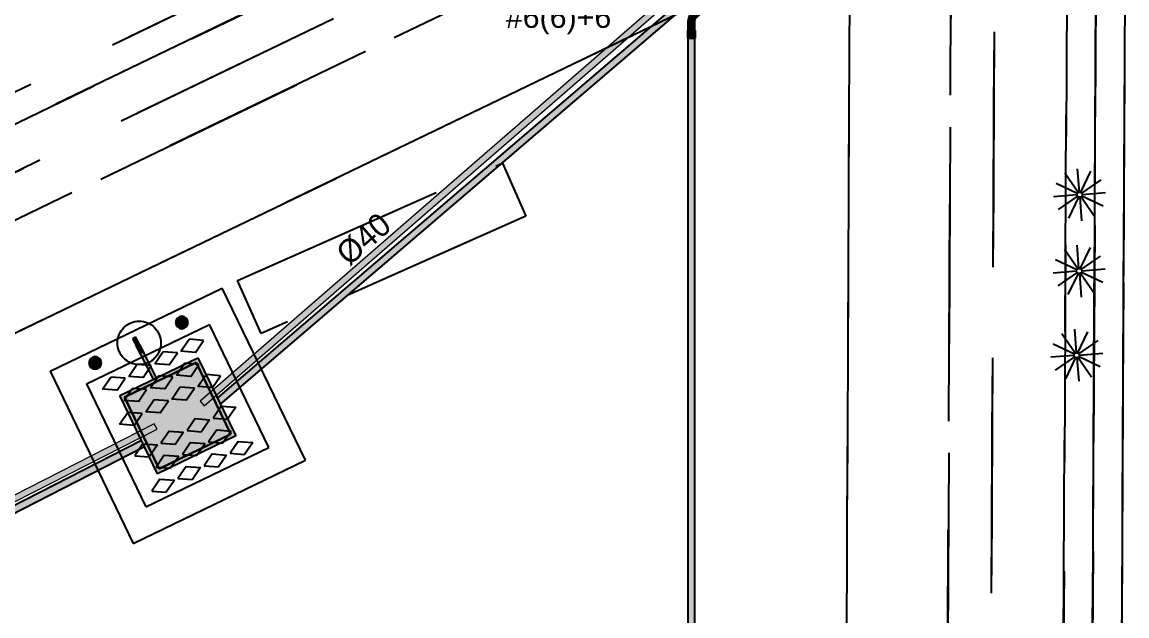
# Model space of a CAD drawing. Header units: metres. Extents: x 4 to 151, y -16 to 34.
# Drawn here: x 59.84 to 67.47, y 25.29 to 29.39 of the extents above; entities that cross this region are included whole.
import ezdxf

# ---------------------------------------------------------------- set-up
doc = ezdxf.new("R2010")
doc.units = ezdxf.units.M
doc.linetypes.add('IMPORT-_Tracejado pequeno', pattern=[2.25, 1.5, -0.75])
for name, color, linetype, lineweight in [('A-ANNO-NOTE', 7, 'Continuous', 9), ('Dispositivos elétricos', 7, 'Continuous', 50), ('E-ELE-QPM-IDEN', 7, 'Continuous', 9), ('E-POWR-CNDT', 7, 'Continuous', 25), ('E-POWR-CNDT-IDEN', 7, 'Continuous', 9), ('KIRYA - PAREDE', 7, 'Continuous', 35), ('KIRYA - PAREDE VISTA', 7, 'Continuous', 18), ('KIRYA - PISO', 7, 'Continuous', 9), ('VEGETAÇÃO', 7, 'Continuous', 9)]:
    doc.layers.add(name, color=color, linetype=linetype, lineweight=lineweight)
doc.layers.add('Base Revit Coremas_dwg', color=7, linetype='Continuous', lineweight=9, true_color=0x767676)
doc.styles.add('Arial_2', font='arial.ttf', dxfattribs={"height": 0.15})
doc.styles.add('Century Gothic_4', font='GOTHIC.TTF', dxfattribs={"height": 0.16})

# ---------------------------------------------------------------- blocks, each defined once
blk = doc.blocks.new('Caixa de Passagem no Passeio - Caixa de Passagem no Passeio 2-V3-PLANTA BAIXA - TÉRREO')
at = {"layer": 'Dispositivos elétricos', "lineweight": 25, "true_color": 0x82482d}
h = blk.add_hatch(color=27, dxfattribs=at)
h.paths.add_polyline_path([(-0.3, -0.3), (0.3, -0.3), (0.3, 0.0113), (0.275, 0.0045), (0.275, -0.275), (-0.275, -0.275), (-0.275, -0.0246), (-0.3, -0.0254), (-0.3, -0.2629)])
h.paths.add_polyline_path([(-0.3, 0.0168), (-0.275, 0.0173), (-0.275, 0.275), (0.275, 0.275), (0.275, 0.0479), (0.3, 0.0547), (0.3, 0.3), (-0.3, 0.3), (-0.3, 0.0761)])
at = {"layer": 'Dispositivos elétricos', "lineweight": 25, "true_color": 0x5a6266}
blk.add_hatch(color=251, dxfattribs=at).paths.add_polyline_path([(-0.275, -0.275), (0.275, -0.275), (0.275, 0.0045), (0.1935, -0.017), (0.1832, 0.0229), (0.275, 0.0479), (0.275, 0.275), (-0.275, 0.275), (-0.275, 0.0173), (-0.1703, 0.0189), (-0.1697, -0.0223), (-0.275, -0.0246), (-0.275, -0.1719)])
at = {"layer": 'Dispositivos elétricos', "color": 253, "lineweight": 25, "true_color": 0xababab}
for p, q in [((-0.3, -0.3), (-0.3, 0.3)), ((-0.3, 0.3), (0.3, 0.3)), ((-0.275, -0.275), (-0.275, 0.275)), ((-0.275, 0.275), (0.275, 0.275)), ((-0.275, 0.275), (-0.275, -0.275)), ((0.275, 0.275), (-0.275, 0.275)), ((0.275, 0.275), (0.275, -0.275)), ((0.275, -0.275), (0.275, 0.275)), ((0.3, 0.3), (0.3, -0.3)), ((0.3, -0.3), (-0.3, -0.3)), ((0.275, -0.275), (-0.275, -0.275)), ((-0.275, -0.275), (0.275, -0.275))]:
    blk.add_line(p, q, dxfattribs=at)
blk = doc.blocks.new('PVC Corrugado Amarelo_Caixa de Octogonal 4x4 - PVC Corrugado Amarelo_Caixa de Octogonal 4x4-2829200-PLANTA BAIXA - TÉRREO')
at = {"layer": 'Dispositivos elétricos', "lineweight": 25, "true_color": 0xffff00}
h = blk.add_hatch(color=2, dxfattribs=at)
h.paths.add_polyline_path([(0, -0.0435), (0.0148, -0.0405), (0.0242, -0.0358), (0.0308, -0.0308), (0.0377, -0.0217), (0.0423, -0.0093), (0.0435, 0), (0.0405, 0.0148), (0.0358, 0.0242), (0.0308, 0.0308), (0.0205, 0.0382), (0.0093, 0.0423), (-0.0032, 0.0431), (-0.0113, 0.042), (-0.0253, 0.0349), (-0.031, 0.0304), (-0.0377, 0.0218), (-0.0424, 0.0082), (-0.0435, 0), (-0.0405, -0.0148), (-0.0358, -0.0242), (-0.0276, -0.0332), (-0.0217, -0.0377), (-0.0082, -0.0424), (-0.0032, -0.0431)])
h.paths.add_polyline_path([(0.0032, -0.0358), (-0.0153, -0.0353), (-0.0358, -0.0142), (-0.0353, 0.0153), (-0.0148, 0.0358), (0.0148, 0.0358), (0.0358, 0.0148), (0.0358, -0.0148), (0.0142, -0.0358), (0.0062, -0.0358)])
blk.add_hatch(color=2, dxfattribs=at).paths.add_polyline_path([(0.0148, -0.0358), (0.0358, -0.0148), (0.0358, 0.0148), (0.0148, 0.0358), (-0.0148, 0.0358), (-0.0358, 0.0148), (-0.0358, -0.0148), (-0.0148, -0.0358)])
at = {"layer": 'Dispositivos elétricos', "color": 253, "lineweight": 25, "true_color": 0xababab}
for p, q in [((-0.0148, 0.0358), (-0.0358, 0.0148)), ((-0.0358, 0.0148), (-0.0358, -0.0148)), ((0.0148, 0.0358), (-0.0148, 0.0358)), ((0.0358, 0.0148), (0.0148, 0.0358)), ((0.0358, -0.0148), (0.0358, 0.0148)), ((-0.0358, -0.0148), (-0.0148, -0.0358)), ((-0.0148, -0.0358), (0.0148, -0.0358)), ((0.0148, -0.0358), (0.0358, -0.0148))]:
    blk.add_line(p, q, dxfattribs=at)
for start, end in [(360, 180), (180, 360)]:
    blk.add_arc((0, 0), 0.0435, start, end, dxfattribs=at)
blk = doc.blocks.new('BEE - PVC Roscavel_Curvas - BEE - PVC Roscavel_Curvas-8211587-PLANTA BAIXA - TÉRREO')
at = {"layer": 'E-POWR-CNDT', "true_color": 0xbdbdbd}
for points in [[(0.0592, 0.0692), (0.0413, 0.0846), (0.0023, 0.0375), (0.0375, 0.0073), (0.0765, 0.0545), (0.0593, 0.0692)], [(-0.0299, 0.0237), (-0.0911, 0.0227), (-0.0911, -0.0237), (-0.0299, -0.0229), (-0.0299, 0.0229)], [(0.0375, 0.0073), (0.0013, 0.038), (-0.0137, 0.0272), (-0.0299, 0.0229), (-0.0291, -0.0236), (-0.0022, -0.019), (0.0183, -0.0094), (0.0254, -0.0037), (0.0332, 0.0036)]]:
    blk.add_hatch(color=9, dxfattribs=at).paths.add_polyline_path(points)
at = {"layer": 'E-POWR-CNDT', "color": 21, "true_color": 0xffabab}
for p, q in [((0.0585, 0.1047), (0.0015, 0.0381)), ((-0.0299, 0.0237), (-0.1176, 0.0237)), ((0.0375, 0.0073), (0.0945, 0.0739)), ((-0.1176, -0.0237), (-0.0299, -0.0237))]:
    blk.add_line(p, q, dxfattribs=at)
at = {"layer": 'E-POWR-CNDT', "color": 21, "true_color": 0xffabab, "flags": 128}
for points in [[(0.0015, 0.0381), (0.0004, 0.0369), (-0.0008, 0.0357), (-0.002, 0.0346), (-0.0032, 0.0335), (-0.0045, 0.0324), (-0.0058, 0.0314), (-0.0072, 0.0305), (-0.0086, 0.0296), (-0.01, 0.0288), (-0.0115, 0.028), (-0.013, 0.0273), (-0.0145, 0.0267), (-0.016, 0.0261), (-0.0176, 0.0256), (-0.0192, 0.0251), (-0.0208, 0.0247), (-0.0224, 0.0244), (-0.024, 0.0241), (-0.0257, 0.0239), (-0.0273, 0.0238), (-0.029, 0.0237), (-0.0299, 0.0237)], [(-0.0299, -0.0237), (-0.0264, -0.0236), (-0.0228, -0.0234), (-0.0193, -0.0231), (-0.0158, -0.0226), (-0.0123, -0.0219), (-0.0088, -0.0212), (-0.0054, -0.0202), (-0.002, -0.0192), (0.0013, -0.018), (0.0046, -0.0167), (0.0079, -0.0153), (0.011, -0.0137), (0.0142, -0.012), (0.0172, -0.0102), (0.0202, -0.0082), (0.0231, -0.0061), (0.0259, -0.004), (0.0286, -0.0017), (0.0312, 0.0007), (0.0337, 0.0032), (0.0361, 0.0058), (0.0375, 0.0073)]]:
    blk.add_lwpolyline(points, dxfattribs=at)
blk = doc.blocks.new('BEE - PVC Roscavel_Luva Para Conexão - BEE - PVC Roscavel_Luva Para Conexão-V15-PLANTA BAIXA - TÉRREO')
at = {"layer": 'E-POWR-CNDT', "true_color": 0xbdbdbd}
blk.add_hatch(color=9, dxfattribs=at).paths.add_polyline_path([(41.0194, 29.2772), (41.0535, 29.2772), (41.053, 29.3302), (40.9975, 29.3302), (40.9975, 29.2772), (41.0169, 29.2772)])
at = {"layer": 'E-POWR-CNDT', "color": 21, "true_color": 0xffabab}
for p, q in [((40.9975, 29.3302), (40.9975, 29.2772)), ((41.0535, 29.3302), (40.9975, 29.3302)), ((41.0535, 29.2772), (41.0535, 29.3302)), ((40.9975, 29.2772), (41.0535, 29.2772))]:
    blk.add_line(p, q, dxfattribs=at)
blk = doc.blocks.new('ELE_PRAÇA_COREMAS_rvt-1-PLANTA BAIXA - TÉRREO')
at = {"layer": 'E-POWR-CNDT', "lineweight": 5, "true_color": 0xbcbcbc}
for points in [[(37.7636, 26.7719), (43.1612, 31.395), (43.1612, 31.426), (37.7533, 26.7932), (37.7609, 26.7775)], [(37.7743, 26.7498), (43.1612, 31.3647), (43.1612, 31.3948), (37.7637, 26.7718), (37.7739, 26.7506)], [(41.0018, 22.9987), (41.0255, 22.9987), (41.0255, 29.2772), (41.0018, 29.2772), (41.0018, 23.0556)], [(41.0492, 22.9987), (41.0482, 29.2772), (41.0255, 29.2772), (41.0256, 22.9987), (41.0492, 22.9987)], [(29.72, 22.6402), (37.2389, 26.4788), (37.2286, 26.5), (29.7101, 22.6608), (29.7192, 22.6419)], [(29.7303, 22.6188), (37.2488, 26.4581), (37.2389, 26.4787), (29.72, 22.6401), (29.7302, 22.6191)]]:
    blk.add_hatch(color=9, dxfattribs=at).paths.add_polyline_path(points)
at = {"layer": 'E-POWR-CNDT', "lineweight": 5, "true_color": 0xffd4ab}
for points in [[(37.2059, 27.1413), (37.2123, 27.1427), (37.1793, 27.2072), (37.1685, 27.2008), (37.1944, 27.1511), (37.1973, 27.1454), (37.1998, 27.1433), (37.203, 27.1434)], [(37.2123, 27.1427), (37.2171, 27.147), (37.2185, 27.1499), (37.2178, 27.1545), (37.2188, 27.1564), (37.2161, 27.161), (37.1986, 27.1964), (37.1901, 27.2127), (37.1794, 27.207), (37.2113, 27.1445)], [(37.2339, 27.1004), (37.245, 27.106), (37.2191, 27.1543), (37.2193, 27.1483), (37.2139, 27.1438), (37.2127, 27.1418), (37.2336, 27.1009)], [(37.2227, 27.0947), (37.2336, 27.1009), (37.2112, 27.1423), (37.2059, 27.1413), (37.1997, 27.1434), (37.1981, 27.1433), (37.2063, 27.1278), (37.2226, 27.0949)], [(37.3106, 26.9226), (37.3218, 26.928), (37.2339, 27.0992), (37.2236, 27.093), (37.269, 27.004)], [(37.3218, 26.928), (37.3331, 26.9334), (37.2451, 27.105), (37.2343, 27.0995), (37.2831, 27.004)]]:
    blk.add_hatch(color=41, dxfattribs=at).paths.add_polyline_path(points)
h = blk.add_hatch(color=41, dxfattribs=at)
h.paths.add_polyline_path([(37.2059, 27.1413), (37.2017, 27.1434), (37.2017, 27.1424), (37.2036, 27.1417)])
h.paths.add_polyline_path([(37.2183, 27.1507), (37.2189, 27.1558), (37.2178, 27.1545), (37.2177, 27.1531), (37.218, 27.152)])
at = {"layer": 'A-ANNO-NOTE', "color": 253, "lineweight": 25, "true_color": 0xababab}
for p, q in [((36.5981, 26.9786), (37.787, 27.5521)), ((38.3605, 26.3631), (37.787, 27.5521)), ((36.8502, 26.8906), (37.699, 27.2999)), ((38.1083, 26.4512), (37.699, 27.2999)), ((37.5013, 27.1158), (37.5576, 27.1984)), ((37.6574, 27.191), (37.5576, 27.1984)), ((37.6011, 27.1084), (37.6574, 27.191)), ((37.3212, 27.0289), (37.3775, 27.1116)), ((37.4772, 27.1041), (37.3775, 27.1116)), ((37.4209, 27.0215), (37.4772, 27.1041)), ((37.6011, 27.1084), (37.5013, 27.1158)), ((37.1411, 26.942), (37.1973, 27.0247)), ((37.2971, 27.0173), (37.1973, 27.0247)), ((37.2408, 26.9346), (37.2971, 27.0173)), ((37.4209, 27.0215), (37.3212, 27.0289)), ((37.4702, 26.9501), (37.5265, 27.0328)), ((37.6262, 27.0253), (37.5265, 27.0328)), ((37.5699, 26.9427), (37.6262, 27.0253)), ((36.5981, 26.9786), (37.1715, 25.7897)), ((36.9609, 26.8551), (37.0172, 26.9378)), ((37.1169, 26.9304), (37.0172, 26.9378)), ((37.0606, 26.8477), (37.1169, 26.9304)), ((37.2408, 26.9346), (37.1411, 26.942)), ((37.2903, 26.8633), (37.3466, 26.946)), ((37.4463, 26.9386), (37.3466, 26.946)), ((37.39, 26.8559), (37.4463, 26.9386)), ((37.5699, 26.9427), (37.4702, 26.9501)), ((37.6188, 26.8722), (37.6751, 26.9548)), ((37.7749, 26.9474), (37.6751, 26.9548)), ((37.7186, 26.8647), (37.7749, 26.9474)), ((36.8502, 26.8906), (37.2596, 26.0418)), ((37.0606, 26.8477), (36.9609, 26.8551)), ((37.1087, 26.7757), (37.165, 26.8584)), ((37.2647, 26.851), (37.165, 26.8584)), ((37.2084, 26.7683), (37.2647, 26.851)), ((37.39, 26.8559), (37.2903, 26.8633)), ((37.4387, 26.7853), (37.495, 26.8679)), ((37.5947, 26.8605), (37.495, 26.8679)), ((37.5384, 26.7779), (37.5947, 26.8605)), ((37.7186, 26.8647), (37.6188, 26.8722)), ((37.2084, 26.7683), (37.1087, 26.7757)), ((37.2586, 26.6984), (37.3148, 26.7811)), ((37.4146, 26.7736), (37.3148, 26.7811)), ((37.3583, 26.691), (37.4146, 26.7736)), ((37.5384, 26.7779), (37.4387, 26.7853)), ((37.0784, 26.6115), (37.1347, 26.6942)), ((37.2344, 26.6868), (37.1347, 26.6942)), ((37.3583, 26.691), (37.2586, 26.6984)), ((37.78, 26.7374), (37.7237, 26.6548)), ((37.78, 26.7374), (37.8797, 26.73)), ((37.8797, 26.73), (37.8234, 26.6474)), ((37.1781, 26.6041), (37.2344, 26.6868)), ((37.5998, 26.6506), (37.5435, 26.5679)), ((37.5998, 26.6506), (37.6995, 26.6431)), ((37.6995, 26.6431), (37.6433, 26.5605)), ((37.7237, 26.6548), (37.8234, 26.6474)), ((37.1781, 26.6041), (37.0784, 26.6115)), ((37.4197, 26.5637), (37.3634, 26.481)), ((37.4197, 26.5637), (37.5194, 26.5563)), ((37.5194, 26.5563), (37.4631, 26.4736)), ((37.5435, 26.5679), (37.6433, 26.5605)), ((37.7484, 26.5726), (37.6922, 26.49)), ((37.7484, 26.5726), (37.8482, 26.5652)), ((37.8482, 26.5652), (37.7919, 26.4825)), ((37.2395, 26.4768), (37.1833, 26.3941)), ((37.2395, 26.4768), (37.3393, 26.4694)), ((37.3393, 26.4694), (37.283, 26.3867)), ((37.3634, 26.481), (37.4631, 26.4736)), ((37.5685, 26.4858), (37.5122, 26.4032)), ((37.5685, 26.4858), (37.6682, 26.4784)), ((37.6682, 26.4784), (37.612, 26.3958)), ((37.6922, 26.49), (37.7919, 26.4825)), ((37.8975, 26.4938), (37.8412, 26.4112)), ((37.8975, 26.4938), (37.9972, 26.4864)), ((37.9972, 26.4864), (37.9409, 26.4038)), ((37.1833, 26.3941), (37.283, 26.3867)), ((37.2596, 26.0418), (38.1083, 26.4512)), ((37.3869, 26.3982), (37.3306, 26.3156)), ((37.3869, 26.3982), (37.4866, 26.3908)), ((37.4866, 26.3908), (37.4303, 26.3082)), ((37.5122, 26.4032), (37.612, 26.3958)), ((37.7173, 26.4069), (37.661, 26.3243)), ((37.7173, 26.4069), (37.817, 26.3995)), ((37.817, 26.3995), (37.7608, 26.3169)), ((37.8412, 26.4112), (37.9409, 26.4038)), ((37.1715, 25.7897), (38.3605, 26.3631)), ((37.3306, 26.3156), (37.4303, 26.3082)), ((37.5372, 26.3201), (37.4809, 26.2374)), ((37.5372, 26.3201), (37.6369, 26.3126)), ((37.661, 26.3243), (37.7608, 26.3169)), ((37.4809, 26.2374), (37.5806, 26.23)), ((37.6369, 26.3126), (37.5806, 26.23)), ((37.357, 26.2332), (37.3008, 26.1505)), ((37.357, 26.2332), (37.4568, 26.2258)), ((37.4568, 26.2258), (37.4005, 26.1431)), ((37.3008, 26.1505), (37.4005, 26.1431))]:
    blk.add_line(p, q, dxfattribs=at)
at = {"layer": 'E-POWR-CNDT', "color": 21, "true_color": 0xffabab}
for p, q in [((43.1612, 31.426), (37.753, 26.794)), ((37.7743, 26.7498), (43.1612, 31.3636)), ((41.0018, 29.3037), (41.0018, 22.9987)), ((41.0492, 22.9987), (41.0492, 29.3037)), ((37.2286, 26.5), (29.7097, 22.6615)), ((29.7303, 22.6188), (37.2492, 26.4573))]:
    blk.add_line(p, q, dxfattribs=at)
at = {"layer": 'E-POWR-CNDT', "color": 253, "true_color": 0xababab}
for p, q in [((37.1788, 27.2081), (37.1677, 27.2024)), ((37.1677, 27.2024), (37.1682, 27.2015)), ((37.19, 27.2138), (37.1788, 27.2081)), ((37.1904, 27.2129), (37.19, 27.2138)), ((37.2227, 27.0947), (37.2232, 27.0938)), ((37.2232, 27.0938), (37.3106, 26.9226)), ((37.2455, 27.1051), (37.245, 27.106)), ((37.3331, 26.9334), (37.2455, 27.1051))]:
    blk.add_line(p, q, dxfattribs=at)
at = {"layer": 'E-POWR-CNDT', "color": 253, "true_color": 0xababab, "flags": 128}
for points in [[(37.1682, 27.2015), (37.1693, 27.1994), (37.1703, 27.1973), (37.1714, 27.1952), (37.1725, 27.193), (37.1736, 27.1909), (37.1747, 27.1888), (37.1757, 27.1868), (37.1767, 27.1847), (37.1778, 27.1827), (37.1788, 27.1807), (37.1798, 27.1788), (37.1808, 27.1769), (37.1817, 27.175), (37.1827, 27.1732), (37.1836, 27.1714), (37.1845, 27.1696), (37.1853, 27.1679), (37.1862, 27.1663), (37.187, 27.1647), (37.1877, 27.1632), (37.1885, 27.1618), (37.1892, 27.1604), (37.1899, 27.159), (37.1905, 27.1578), (37.1911, 27.1566), (37.1917, 27.1555), (37.1922, 27.1544), (37.1927, 27.1534), (37.1932, 27.1526), (37.1936, 27.1517), (37.194, 27.151), (37.1943, 27.1504), (37.1946, 27.1498), (37.1948, 27.1493), (37.1951, 27.1489), (37.1952, 27.1486), (37.1953, 27.1483), (37.1954, 27.1482), (37.1954, 27.1481), (37.1954, 27.1481)], [(37.2177, 27.1595), (37.2177, 27.1595), (37.2176, 27.1596), (37.2175, 27.1599), (37.2174, 27.1602), (37.2172, 27.1605), (37.2169, 27.161), (37.2167, 27.1616), (37.2163, 27.1622), (37.216, 27.1629), (37.2156, 27.1637), (37.2151, 27.1646), (37.2146, 27.1655), (37.2141, 27.1665), (37.2135, 27.1676), (37.213, 27.1688), (37.2123, 27.1701), (37.2116, 27.1714), (37.2109, 27.1727), (37.2102, 27.1742), (37.2094, 27.1757), (37.2086, 27.1772), (37.2078, 27.1789), (37.207, 27.1805), (37.2061, 27.1823), (37.2052, 27.184), (37.2042, 27.1859), (37.2033, 27.1877), (37.2023, 27.1896), (37.2013, 27.1916), (37.2003, 27.1936), (37.1993, 27.1956), (37.1983, 27.1976), (37.1972, 27.1997), (37.1961, 27.2017), (37.1951, 27.2038), (37.194, 27.2059), (37.1929, 27.2081), (37.1918, 27.2102), (37.1907, 27.2123), (37.1904, 27.2129)], [(37.2188, 27.1574), (37.2191, 27.1568), (37.2195, 27.1561), (37.2199, 27.1553), (37.2203, 27.1544), (37.2208, 27.1534), (37.2213, 27.1524), (37.2219, 27.1513), (37.2225, 27.1501), (37.2231, 27.1489), (37.2238, 27.1476), (37.2245, 27.1462), (37.2252, 27.1448), (37.226, 27.1433), (37.2268, 27.1417), (37.2276, 27.1401), (37.2285, 27.1384), (37.2294, 27.1367), (37.2303, 27.1349), (37.2312, 27.1331), (37.2321, 27.1312), (37.2331, 27.1293), (37.2341, 27.1274), (37.2351, 27.1254), (37.2361, 27.1234), (37.2372, 27.1214), (37.2382, 27.1193), (37.2393, 27.1172), (37.2404, 27.1151), (37.2414, 27.113), (37.2425, 27.1109), (37.2436, 27.1088), (37.2447, 27.1066), (37.245, 27.106)], [(37.2227, 27.0947), (37.2216, 27.0968), (37.2206, 27.0989), (37.2195, 27.1011), (37.2184, 27.1032), (37.2173, 27.1053), (37.2162, 27.1074), (37.2152, 27.1094), (37.2141, 27.1115), (37.2131, 27.1135), (37.2121, 27.1155), (37.2111, 27.1174), (37.2101, 27.1193), (37.2092, 27.1212), (37.2082, 27.1231), (37.2073, 27.1248), (37.2064, 27.1266), (37.2056, 27.1283), (37.2047, 27.1299), (37.2039, 27.1315), (37.2032, 27.133), (37.2024, 27.1345), (37.2017, 27.1359), (37.201, 27.1372), (37.2004, 27.1384), (37.1998, 27.1396), (37.1992, 27.1408), (37.1987, 27.1418), (37.1982, 27.1428), (37.1977, 27.1437), (37.1973, 27.1445), (37.1969, 27.1452), (37.1966, 27.1459)]]:
    blk.add_lwpolyline(points, dxfattribs=at)
at = {"layer": 'Dispositivos elétricos', "color": 253, "lineweight": 25, "true_color": 0xababab}
for p in [(37.5078, 27.3145), (36.9096, 27.0356)]:
    blk.add_blockref('PVC Corrugado Amarelo_Caixa de Octogonal 4x4 - PVC Corrugado Amarelo_Caixa de Octogonal 4x4-2829200-PLANTA BAIXA - TÉRREO', p, dxfattribs=at)
at = {"layer": 'Dispositivos elétricos', "color": 253, "lineweight": 25, "true_color": 0xababab, "rotation": 25.7481327013878}
blk.add_blockref('Caixa de Passagem no Passeio - Caixa de Passagem no Passeio 2-V3-PLANTA BAIXA - TÉRREO', (37.4793, 26.6709), dxfattribs=at)
at = {"layer": 'E-POWR-CNDT', "color": 253, "lineweight": 25, "true_color": 0xababab, "rotation": 220.5790001842154}
blk.add_blockref('BEE - PVC Roscavel_Curvas - BEE - PVC Roscavel_Curvas-8211587-PLANTA BAIXA - TÉRREO', (41.0255, 29.4213), dxfattribs=at)
at = {"layer": 'E-POWR-CNDT', "color": 253, "lineweight": 25, "true_color": 0xababab}
blk.add_blockref('BEE - PVC Roscavel_Luva Para Conexão - BEE - PVC Roscavel_Luva Para Conexão-V15-PLANTA BAIXA - TÉRREO', (0, 0), dxfattribs=at)
blk = doc.blocks.new('Base Revit Coremas_dwg_A$C277F18F9-8225585-PLANTA BAIXA - TÉRREO')
at = {"layer": 'VEGETAÇÃO', "color": 254, "linetype": 'IMPORT-_Tracejado pequeno', "lineweight": 25, "true_color": 0xe3e3e3}
for p, q in [((0.171, 0.1956), (0.09, 0.3359)), ((0.18, 0.198), (0.18, 0.36)), ((0.189, 0.1956), (0.27, 0.3359)), ((0.1644, 0.189), (0.0241, 0.27)), ((0.1956, 0.189), (0.3359, 0.27)), ((0.162, 0.18), (0, 0.18)), ((0.1644, 0.171), (0.0241, 0.09)), ((0.171, 0.1644), (0.09, 0.0241)), ((0.18, 0.162), (0.18, 0)), ((0.189, 0.1644), (0.27, 0.0241)), ((0.1956, 0.171), (0.3359, 0.09)), ((0.198, 0.18), (0.36, 0.18))]:
    blk.add_line(p, q, dxfattribs=at)
blk.add_circle((0.18, 0.18), 0.018, dxfattribs=at)
blk = doc.blocks.new('Base Revit Coremas_dwg_A$C6DD851CF-8225586-PLANTA BAIXA - TÉRREO')
at = {"layer": 'VEGETAÇÃO', "color": 254, "linetype": 'IMPORT-_Tracejado pequeno', "lineweight": 25, "true_color": 0xe3e3e3}
for p, q in [((0.171, 0.1956), (0.09, 0.3359)), ((0.18, 0.198), (0.18, 0.36)), ((0.189, 0.1956), (0.27, 0.3359)), ((0.1644, 0.189), (0.0241, 0.27)), ((0.1956, 0.189), (0.3359, 0.27)), ((0.162, 0.18), (0, 0.18)), ((0.1644, 0.171), (0.0241, 0.09)), ((0.171, 0.1644), (0.09, 0.0241)), ((0.18, 0.162), (0.18, 0)), ((0.189, 0.1644), (0.27, 0.0241)), ((0.1956, 0.171), (0.3359, 0.09)), ((0.198, 0.18), (0.36, 0.18))]:
    blk.add_line(p, q, dxfattribs=at)
blk.add_circle((0.18, 0.18), 0.018, dxfattribs=at)
blk = doc.blocks.new('Base Revit Coremas_dwg_A$C7A191758-8225587-PLANTA BAIXA - TÉRREO')
at = {"layer": 'VEGETAÇÃO', "color": 254, "linetype": 'IMPORT-_Tracejado pequeno', "lineweight": 25, "true_color": 0xe3e3e3}
for p, q in [((0.171, 0.1956), (0.09, 0.3359)), ((0.18, 0.198), (0.18, 0.36)), ((0.189, 0.1956), (0.27, 0.3359)), ((0.1644, 0.189), (0.0241, 0.27)), ((0.1956, 0.189), (0.3359, 0.27)), ((0.162, 0.18), (0, 0.18)), ((0.1644, 0.171), (0.0241, 0.09)), ((0.171, 0.1644), (0.09, 0.0241)), ((0.18, 0.162), (0.18, 0)), ((0.189, 0.1644), (0.27, 0.0241)), ((0.1956, 0.171), (0.3359, 0.09)), ((0.198, 0.18), (0.36, 0.18))]:
    blk.add_line(p, q, dxfattribs=at)
blk.add_circle((0.18, 0.18), 0.018, dxfattribs=at)
blk = doc.blocks.new('Base Revit Coremas_dwg-8208185-PLANTA BAIXA - TÉRREO')
at = {"layer": 'KIRYA - PAREDE', "color": 254, "linetype": 'IMPORT-_Tracejado pequeno', "lineweight": 25, "true_color": 0xe3e3e3, "flags": 128}
blk.add_lwpolyline([(43.8304, 32.2903), (44.0304, 32.2893), (43.8882, 3.135), (0.243, 0.0173), (0.2288, 0.2168), (43.6891, 3.3213), (43.8304, 32.2903), (44.0304, 32.2893), (43.8882, 3.135), (0.243, 0.0173), (0.2288, 0.2168), (43.6891, 3.3213)], close=True, dxfattribs=at)
at = {"layer": 'KIRYA - PAREDE', "color": 254, "linetype": 'IMPORT-_Tracejado pequeno', "lineweight": 25, "true_color": 0xe3e3e3}
blk.add_circle((37.2135, 27.1735), 0.15, dxfattribs=at)
blk.add_circle((37.2135, 27.1735), 0.15, dxfattribs=at)
at = {"layer": 'KIRYA - PAREDE VISTA', "color": 254, "linetype": 'IMPORT-_Tracejado pequeno', "lineweight": 25, "true_color": 0xe3e3e3, "flags": 128}
blk.add_lwpolyline([(37.8928, 27.6041), (39.7214, 28.414), (39.8834, 28.0483), (38.0548, 27.2384), (37.8928, 27.6041), (39.7214, 28.414), (39.8834, 28.0483), (38.0548, 27.2384)], close=True, dxfattribs=at)
at = {"layer": 'KIRYA - PISO', "color": 254, "linetype": 'IMPORT-_Tracejado pequeno', "lineweight": 25, "true_color": 0xe3e3e3, "flags": 128}
for points in [[(0, 0), (1.5183, 12.1051), (44.0319, 32.6096), (43.8882, 3.135), (0, 0), (1.5183, 12.1051), (44.0319, 32.6096), (43.8882, 3.135)], [(0.7543, 4.407), (0.2288, 0.2168), (43.6891, 3.3213), (43.8304, 32.2903), (17.5154, 19.5985), (43.8304, 32.2903), (43.6891, 3.3213), (0.2288, 0.2168)], [(43.8304, 32.2903), (43.6288, 31.971), (43.49, 3.5076), (0.4575, 0.4337), (0.2288, 0.2168), (0.4575, 0.4337), (43.49, 3.5076), (43.6288, 31.971)], [(1.0645, 4.4689), (0.6227, 0.9467), (42.9923, 3.9733), (43.1271, 31.618), (17.5556, 19.2849), (43.1271, 31.618), (42.9923, 3.9733), (0.6227, 0.9467)], [(1.3746, 4.5308), (0.9658, 1.272), (42.6936, 4.2528), (42.8247, 31.1391), (17.5959, 18.9712), (42.8247, 31.1391), (42.6936, 4.2528), (0.9658, 1.272)], [(1.7665, 2.031), (2.9051, 11.1086), (42.1193, 30.0217), (41.9968, 4.9048), (1.7665, 2.031), (2.9051, 11.1086), (42.1193, 30.0217), (41.9968, 4.9048)]]:
    blk.add_lwpolyline(points, close=True, dxfattribs=at)
at = {"rotation": 4.525618784365806}
for name, p in [('Base Revit Coremas_dwg_A$C7A191758-8225587-PLANTA BAIXA - TÉRREO', (43.5401, 28.0033)), ('Base Revit Coremas_dwg_A$C7A191758-8225587-PLANTA BAIXA - TÉRREO', (43.5401, 28.0033)), ('Base Revit Coremas_dwg_A$C6DD851CF-8225586-PLANTA BAIXA - TÉRREO', (43.5372, 27.4761)), ('Base Revit Coremas_dwg_A$C6DD851CF-8225586-PLANTA BAIXA - TÉRREO', (43.5372, 27.4761)), ('Base Revit Coremas_dwg_A$C277F18F9-8225585-PLANTA BAIXA - TÉRREO', (43.5205, 26.8946)), ('Base Revit Coremas_dwg_A$C277F18F9-8225585-PLANTA BAIXA - TÉRREO', (43.5205, 26.8946))]:
    blk.add_blockref(name, p, dxfattribs=at)

msp = doc.modelspace()

# ---------------------------------------------------------------- hatches: boundary and pattern name
at = {"layer": 'E-POWR-CNDT', "lineweight": 5, "true_color": 0x353535}
for points in [[(61.0819, 26.7549), (66.6819, 31.6228), (66.6675, 31.6381), (61.0687, 26.7702), (61.0784, 26.759)], [(61.0957, 26.7391), (66.6952, 31.6076), (66.6819, 31.6228), (61.0819, 26.7549), (61.0952, 26.7396)], [(53.0011, 22.6184), (60.7704, 26.5779), (60.7612, 26.5959), (52.9916, 22.6371), (53.0008, 22.6191)]]:
    msp.add_hatch(color=250, dxfattribs=at).paths.add_polyline_path(points)
h = msp.add_hatch(color=250, dxfattribs=at)
h.paths.add_polyline_path([(52.9916, 22.6371), (60.7612, 26.5959), (60.7517, 26.6145), (52.9824, 22.6551), (52.9892, 22.6419)])
h.paths.add_polyline_path([(52.9892, 22.6585), (52.9892, 22.6585), (52.9916, 22.6598)])

# ---------------------------------------------------------------- linework, layer by layer
at = {"layer": 'E-POWR-CNDT', "lineweight": 9}
for p, q in [((66.6681, 31.6387), (61.0682, 26.7707)), ((61.0957, 26.7391), (66.6956, 31.607)), ((61.0682, 26.7707), (61.0957, 26.7391)), ((60.7517, 26.6145), (52.9821, 22.6558)), ((53.0011, 22.6184), (60.7707, 26.5772)), ((60.7707, 26.5772), (60.7517, 26.6145))]:
    msp.add_line(p, q, dxfattribs=at)

# ---------------------------------------------------------------- block references
at = {"lineweight": 5}
msp.add_blockref('ELE_PRAÇA_COREMAS_rvt-1-PLANTA BAIXA - TÉRREO', (23.4343, 0), dxfattribs=at)
at = {"layer": 'Base Revit Coremas_dwg', "color": 254, "linetype": 'IMPORT-_Tracejado pequeno', "lineweight": 25, "true_color": 0xe3e3e3}
msp.add_blockref('Base Revit Coremas_dwg-8208185-PLANTA BAIXA - TÉRREO', (23.4343, 0), dxfattribs=at)

# ---------------------------------------------------------------- texts
at = {"layer": 'E-ELE-QPM-IDEN', "insert": (63.1785, 29.4986), "char_height": 0.15, "width": 0.905907, "attachment_point": 1, "style": 'Arial_2'}
msp.add_mtext('#6(6)+6', dxfattribs=at)
at = {"layer": 'E-POWR-CNDT-IDEN', "insert": (61.9907, 27.8202), "char_height": 0.16, "width": 0.545147, "attachment_point": 1, "rotation": 41, "style": 'Century Gothic_4'}
msp.add_mtext('Ø40', dxfattribs=at)

doc.saveas('drawing.dxf')
